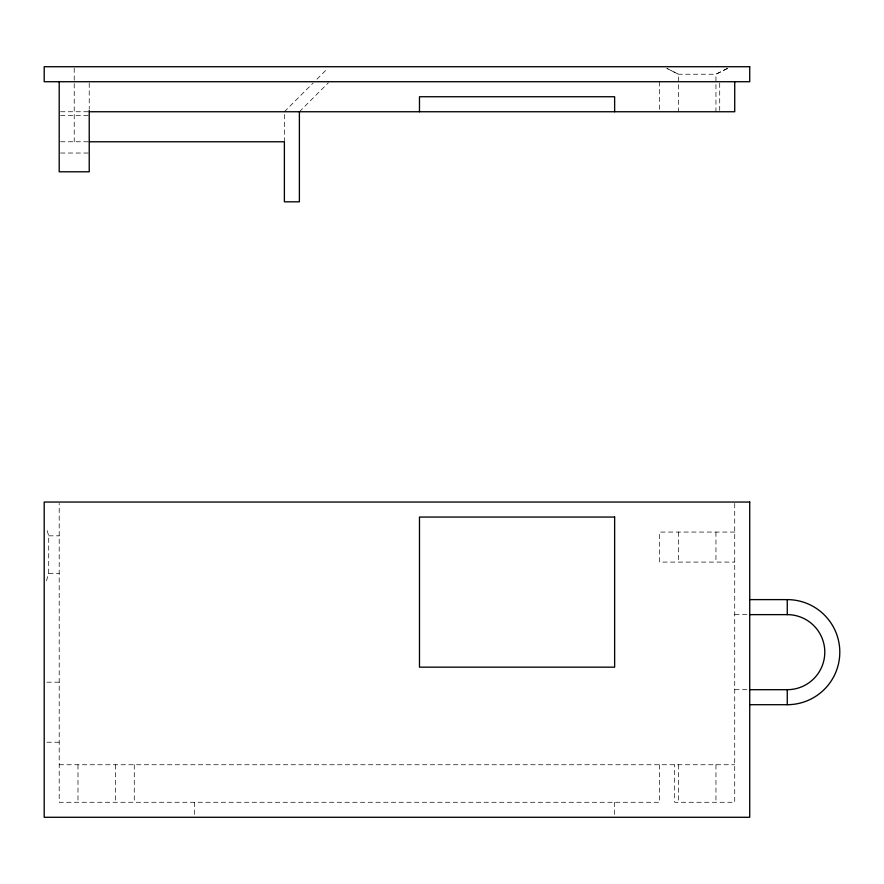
<?xml version="1.0" encoding="UTF-8"?>
<svg xmlns="http://www.w3.org/2000/svg" width="884" height="884" viewBox="0 0 884 884"><rect width="100%" height="100%" fill="white"/><g stroke="black" fill="none" stroke-linecap="round" stroke-linejoin="round"><path stroke-width="0.66" stroke-dasharray="4.42 3.31" d="M46.454 580.854L48.708 573.351L48.708 535.826L46.454 528.312M284.383 111.749L313.124 83.008M316.958 79.173L327.5 68.632M299.389 111.749L328.45 82.698M727.388 68.444L715.952 74.223L678.426 74.223L666.879 68.444M727.499 68.444L715.952 74.223L715.952 111.749M60.576 111.749L87.958 111.749M60.576 115.506L89.229 115.506M60.587 141.772L87.958 141.772M60.576 153.031L89.229 153.031M734.726 532.069L659.663 532.069L659.663 562.091L734.726 562.091M48.708 535.826L59.206 535.826M48.708 573.351L59.206 573.351M734.726 614.634L749.731 614.634M46.929 682.183L59.206 682.183M734.726 689.686L749.731 689.686M46.929 742.229L59.206 742.229M59.206 764.748L734.726 764.748M666.989 68.444L678.426 74.223L678.426 111.749M734.726 503.405L734.726 802.274L674.68 802.274L674.68 764.748M719.709 83.096L719.709 110.389M715.952 532.069L715.952 562.091M715.952 764.748L715.952 802.274M678.426 532.069L678.426 562.091M678.426 764.748L678.426 802.274M659.663 81.726L659.663 111.749M659.663 764.748L659.663 802.274L59.206 802.274L59.206 503.416M614.634 802.274L614.634 817.28M284.383 114.478L284.383 141.772M194.314 802.274L194.314 817.28M134.269 764.748L134.269 802.274M115.506 764.748L115.506 802.274M89.229 83.096L89.229 109.019M77.98 764.748L77.98 802.274M74.223 68.079L74.223 141.772"/><path stroke-width="1.33" d="M89.229 111.749L734.726 111.749L734.726 81.726M89.328 141.772L284.383 141.772L284.383 201.817L299.389 201.817L299.389 111.749M749.731 599.617L787.257 599.617A52.543 52.543 0 0 1 839.8 652.16A52.543 52.543 0 0 1 787.257 704.703L749.731 704.703M749.731 614.634L787.257 614.634A37.526 37.526 0 0 1 824.794 652.16A37.526 37.526 0 0 1 787.257 689.686L749.731 689.686M787.257 599.617L787.257 614.634M787.257 689.686L787.257 704.703M614.634 111.749L614.634 96.743L419.48 96.743L419.48 111.749M89.229 110.389L89.229 171.794L59.206 171.794L59.206 81.726M749.731 66.72L44.2 66.72L44.2 81.726L749.731 81.726L749.731 66.72M749.731 502.046L44.2 502.046L44.2 817.28L749.731 817.28L749.731 502.046M614.634 517.052L419.48 517.052L419.48 667.166L614.634 667.166L614.634 517.052"/></g></svg>
